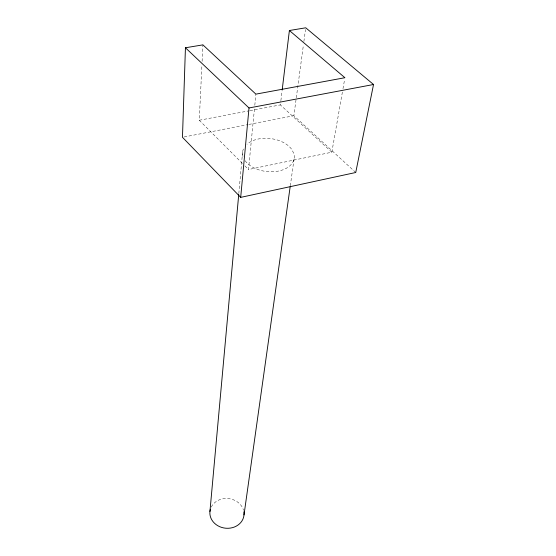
<?xml version="1.0" encoding="UTF-8"?>
<svg xmlns="http://www.w3.org/2000/svg" width="556" height="556" viewBox="0 0 556 556"><rect width="100%" height="100%" fill="white"/><g stroke="black" fill="none" stroke-linecap="round" stroke-linejoin="round"><path stroke-width="0.42" stroke-dasharray="2.78 2.08" d="M242.423 163.45L199.263 120.249L201.891 65.664M202.099 61.334L202.898 44.869M238.816 193.544L242.583 152.073M342.385 92.101L331.828 152.205L248.504 169.531L254.467 108.698M254.808 105.272L255.899 94.131M331.828 152.205L280.363 104.896L280.78 101.477M280.884 100.622L282.128 90.357M355.736 172.499L293.874 115.717L296.174 98.641M296.292 97.793L303.43 44.869M303.889 41.457L305.501 29.51M290.301 185.808L294.291 157.452M342.982 88.717L344.616 79.404M184.168 136.957L247.948 124.607M248.803 124.44L293.874 115.717M199.263 120.249L249.109 110.811M249.95 110.651L280.363 104.896M244.855 165.883L248.504 169.531M245.133 160.747A26 16.597 6.6 0 0 276.999 171.338A26 16.597 6.6 0 0 293.672 153.088L291.358 148.876A26 16.597 6.6 0 0 246.947 144.254M242.986 156.451A26 16.597 6.6 0 1 243.945 147.91M211.252 507.051A17.118 14.88 6.6 0 1 228.356 498.565A17.118 14.88 6.6 0 1 243.542 510.276"/><path stroke-width="0.83" d="M289.391 30.51L344.915 77.715L255.899 94.131L202.898 44.869L185.44 47.767L182.465 137.29L240.692 197.373L355.736 172.499L373.535 84.505L305.73 27.8L289.391 30.51L282.233 89.502M209.932 511.52L238.739 194.412M240.692 197.373L249.012 107.961L185.44 47.767M244.001 514.919L290.176 186.67M249.012 107.961L373.535 84.505M243.875 511.805A17.118 14.88 6.6 0 1 225.993 528.242A17.118 14.88 6.6 0 1 210.39 509.226"/></g></svg>
